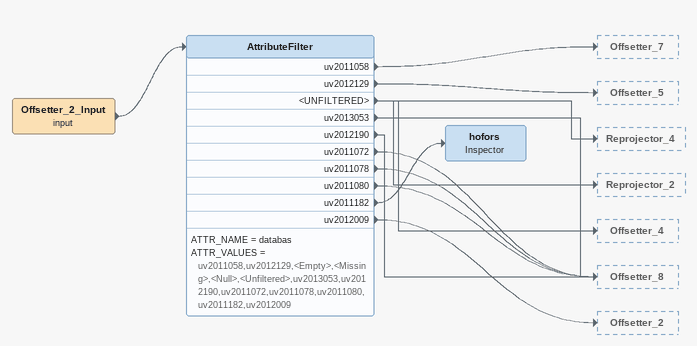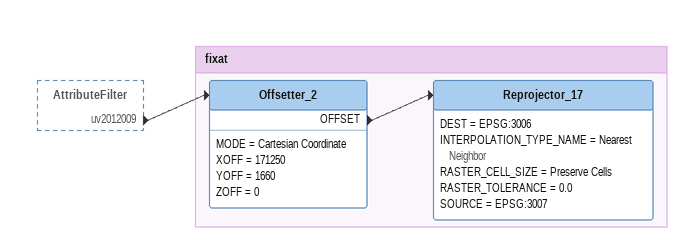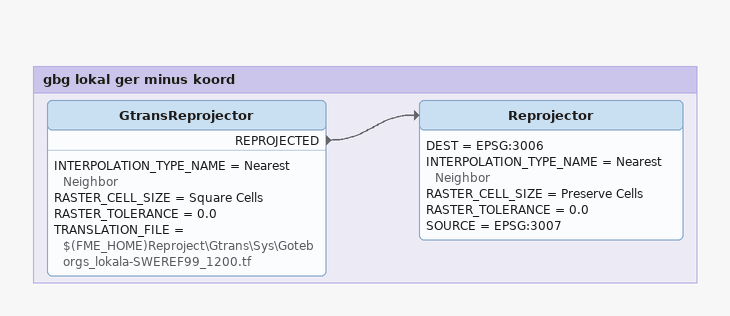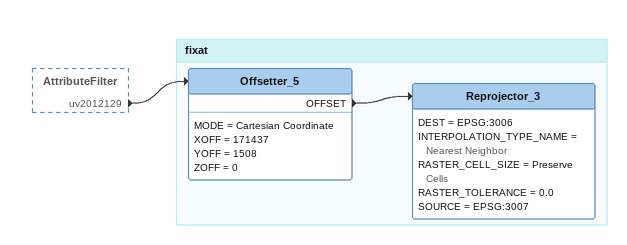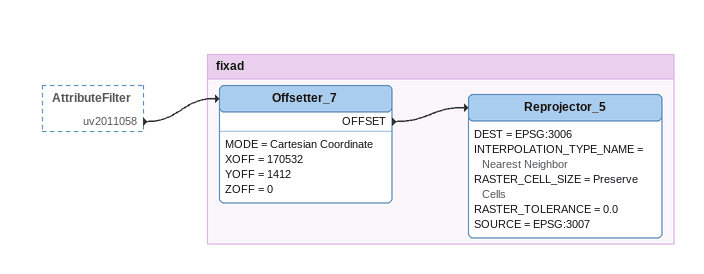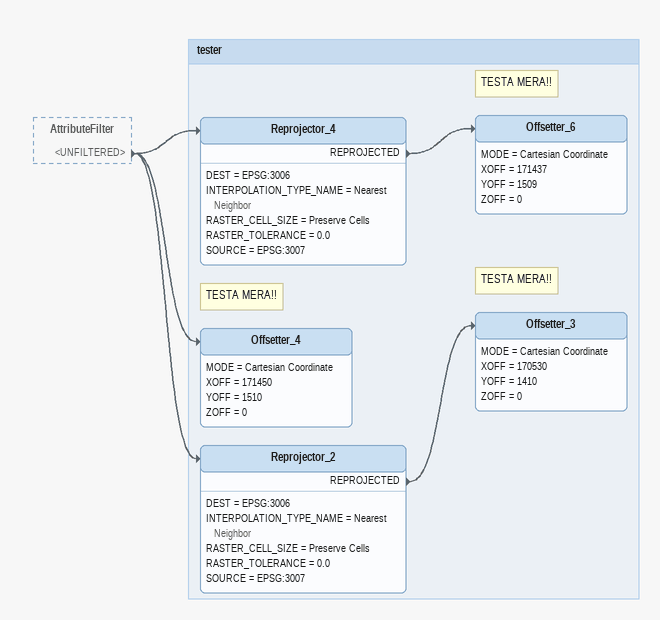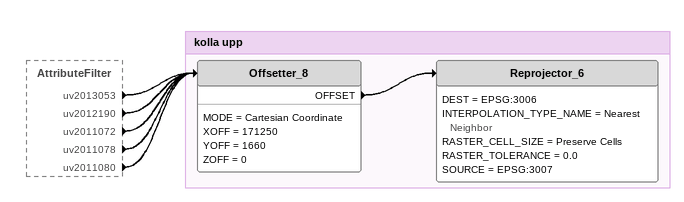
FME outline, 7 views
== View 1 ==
Offsetter_2_Input (input)
    -> AttributeFilter
AttributeFilter
    ATTR_NAME = databas
    ATTR_VALUES = uv2011058,uv2012129,<Empty>,<Missing>,<Null>,<Unfiltered>,uv2013053,uv2012190,uv2011072,uv2011078,uv2011080,uv2011182,uv2012009
    uv2011058 -> Offsetter_7
    uv2012129 -> Offsetter_5
    <UNFILTERED> -> Reprojector_4
    <UNFILTERED> -> Reprojector_2
    <UNFILTERED> -> Offsetter_4
    uv2013053 -> Offsetter_8
    uv2012190 -> Offsetter_8
    uv2011072 -> Offsetter_8
    uv2011078 -> Offsetter_8
    uv2011080 -> Offsetter_8
    uv2011182 -> hofors
    uv2012009 -> Offsetter_2
hofors: Inspector

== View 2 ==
AttributeFilter [outside]
    uv2012009 -> Offsetter_2

Bookmark: fixat
Offsetter_2
    MODE = Cartesian Coordinate
    XOFF = 171250
    YOFF = 1660
    ZOFF = 0
    OFFSET -> Reprojector_17
Reprojector_17
    DEST = EPSG:3006
    INTERPOLATION_TYPE_NAME = Nearest Neighbor
    RASTER_CELL_SIZE = Preserve Cells
    RASTER_TOLERANCE = 0.0
    SOURCE = EPSG:3007

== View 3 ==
Bookmark: gbg lokal ger minus koord
GtransReprojector
    INTERPOLATION_TYPE_NAME = Nearest Neighbor
    RASTER_CELL_SIZE = Square Cells
    RASTER_TOLERANCE = 0.0
    TRANSLATION_FILE = $(FME_HOME)Reproject\Gtrans\Sys\Goteborgs_lokala-SWEREF99_1200.tf
    REPROJECTED -> Reprojector
Reprojector
    DEST = EPSG:3006
    INTERPOLATION_TYPE_NAME = Nearest Neighbor
    RASTER_CELL_SIZE = Preserve Cells
    RASTER_TOLERANCE = 0.0
    SOURCE = EPSG:3007

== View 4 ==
AttributeFilter [outside]
    uv2012129 -> Offsetter_5

Bookmark: fixat
Offsetter_5
    MODE = Cartesian Coordinate
    XOFF = 171437
    YOFF = 1508
    ZOFF = 0
    OFFSET -> Reprojector_3
Reprojector_3
    DEST = EPSG:3006
    INTERPOLATION_TYPE_NAME = Nearest Neighbor
    RASTER_CELL_SIZE = Preserve Cells
    RASTER_TOLERANCE = 0.0
    SOURCE = EPSG:3007

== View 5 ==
AttributeFilter [outside]
    uv2011058 -> Offsetter_7

Bookmark: fixad
Offsetter_7
    MODE = Cartesian Coordinate
    XOFF = 170532
    YOFF = 1412
    ZOFF = 0
    OFFSET -> Reprojector_5
Reprojector_5
    DEST = EPSG:3006
    INTERPOLATION_TYPE_NAME = Nearest Neighbor
    RASTER_CELL_SIZE = Preserve Cells
    RASTER_TOLERANCE = 0.0
    SOURCE = EPSG:3007

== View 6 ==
AttributeFilter [outside]
    <UNFILTERED> -> Reprojector_4
    <UNFILTERED> -> Reprojector_2
    <UNFILTERED> -> Offsetter_4

Bookmark: tester
Reprojector_4
    DEST = EPSG:3006
    INTERPOLATION_TYPE_NAME = Nearest Neighbor
    RASTER_CELL_SIZE = Preserve Cells
    RASTER_TOLERANCE = 0.0
    SOURCE = EPSG:3007
    REPROJECTED -> Offsetter_6
Note: TESTA MERA!!
Offsetter_6
    MODE = Cartesian Coordinate
    XOFF = 171437
    YOFF = 1509
    ZOFF = 0
Note: TESTA MERA!!
Offsetter_4
    MODE = Cartesian Coordinate
    XOFF = 171450
    YOFF = 1510
    ZOFF = 0
Reprojector_2
    DEST = EPSG:3006
    INTERPOLATION_TYPE_NAME = Nearest Neighbor
    RASTER_CELL_SIZE = Preserve Cells
    RASTER_TOLERANCE = 0.0
    SOURCE = EPSG:3007
    REPROJECTED -> Offsetter_3
Note: TESTA MERA!!
Offsetter_3
    MODE = Cartesian Coordinate
    XOFF = 170530
    YOFF = 1410
    ZOFF = 0

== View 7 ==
AttributeFilter [outside]
    uv2013053 -> Offsetter_8
    uv2012190 -> Offsetter_8
    uv2011072 -> Offsetter_8
    uv2011078 -> Offsetter_8
    uv2011080 -> Offsetter_8

Bookmark: kolla upp
Offsetter_8
    MODE = Cartesian Coordinate
    XOFF = 171250
    YOFF = 1660
    ZOFF = 0
    OFFSET -> Reprojector_6
Reprojector_6
    DEST = EPSG:3006
    INTERPOLATION_TYPE_NAME = Nearest Neighbor
    RASTER_CELL_SIZE = Preserve Cells
    RASTER_TOLERANCE = 0.0
    SOURCE = EPSG:3007
